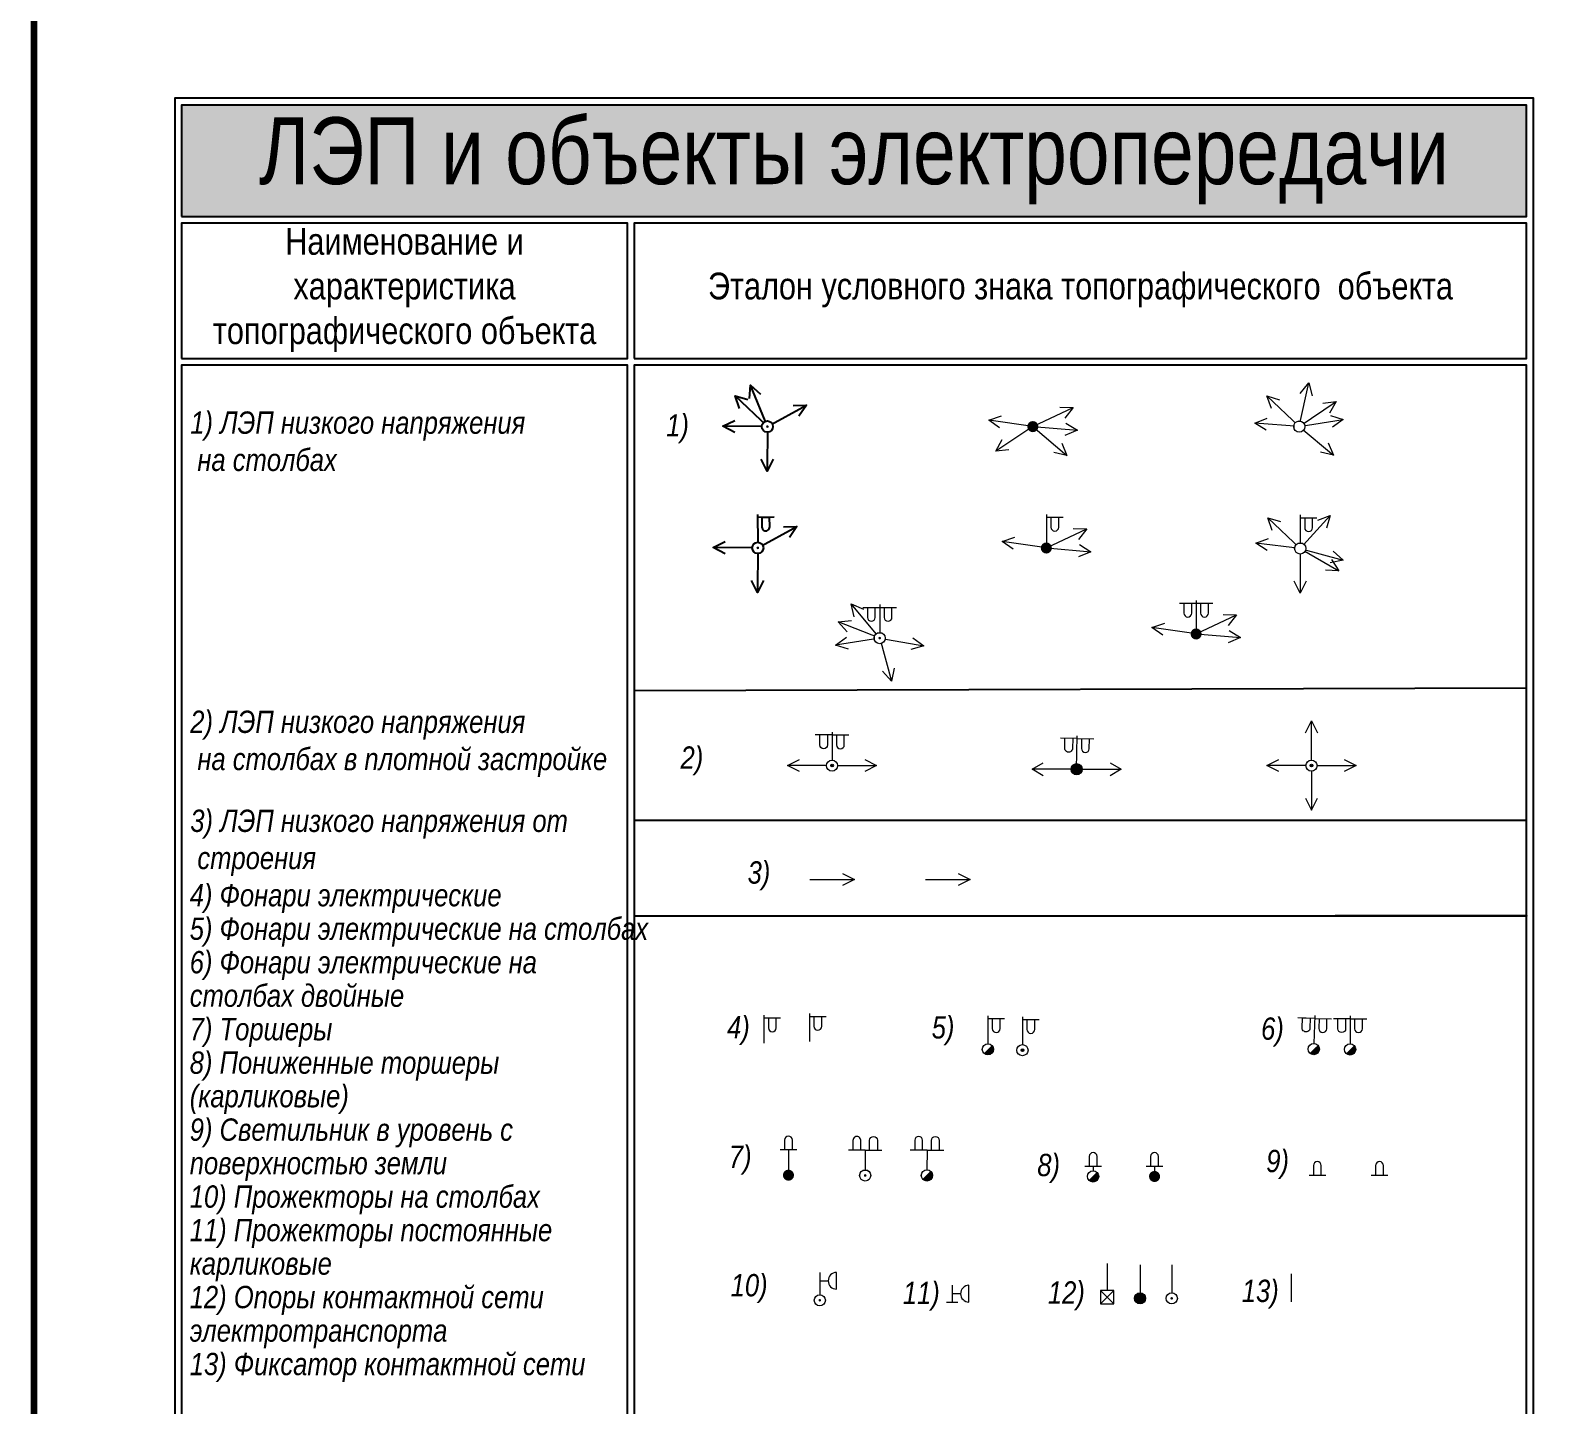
# Model space of a CAD drawing. Header units: metres. Extents: x -393 to 694, y -10 to 691.
# Drawn here: x -6.2 to 62.5, y 448 to 509.5 of the extents above; entities that cross this region are included whole.
import ezdxf

# ---------------------------------------------------------------- set-up
doc = ezdxf.new("R2010")
doc.units = ezdxf.units.M
doc.linetypes.add('СП_Граница маскировки', pattern=[3, 0, -3])
doc.layers.add('10 ЛЭП и объекты электропередачи', color=1, linetype='Continuous', lineweight=20, true_color=0xff0000)
doc.styles.add('СП_Д', font='ARIALNI.TTF')
doc.styles.add('СП_Р', font='ARIALN.TTF')

# ---------------------------------------------------------------- blocks, each defined once
blk = doc.blocks.new('*U439')
at = {"color": 0, "linetype": 'Continuous', "lineweight": 20}
for points in [[(0, 1.5), (0, 0)], [(-0.5, 0), (0.5, 0)], [(0.75, 0.75), (0, 0.75)]]:
    blk.add_lwpolyline(points, dxfattribs=at)
blk.add_lwpolyline([(1.5, 1.5, 0.999417), (1.5, 0), (1.5, 1.5)], format="xyb", dxfattribs=at)
blk = doc.blocks.new('*U545')
at = {"linetype": 'Continuous', "lineweight": -2}
h = blk.add_hatch(color=0, dxfattribs=at)
h.dxf.hatch_style = 1
h.paths.add_polyline_path([(0.5, 0, 1), (-0.5, 0, 1)])
at = {"color": 0, "linetype": 'СП_Граница маскировки', "lineweight": 0}
blk.add_wipeout([(-0.35, 0.9), (-0.35, 1.79), (-0.32, 1.92), (-0.25, 2.04), (-0.13, 2.11), (0, 2.14), (0.14, 2.11), (0.25, 2.03), (0.32, 1.92), (0.35, 1.79), (0.35, 0.9)], dxfattribs=at)
at = {"color": 0, "linetype": 'Continuous', "lineweight": -2}
blk.add_lwpolyline([(0.35, 0.9), (0.35, 1.79, 1), (-0.35, 1.79), (-0.35, 0.9)], format="xyb", dxfattribs=at)
for points in [[(0.75, 0.9), (-0.75, 0.9)], [(0, 0.9), (0, 0.5)]]:
    blk.add_lwpolyline(points, dxfattribs=at)
blk = doc.blocks.new('*U434')
at = {"color": 0, "linetype": 'СП_Граница маскировки', "lineweight": 0}
blk.add_wipeout([(-0.35, 0), (-0.35, 0.89), (-0.32, 1.02), (-0.25, 1.14), (-0.13, 1.21), (0, 1.24), (0.14, 1.21), (0.25, 1.13), (0.32, 1.02), (0.35, 0.89), (0.35, 0)], dxfattribs=at)
at = {"color": 0, "linetype": 'Continuous', "lineweight": -2}
blk.add_lwpolyline([(0.75, 0), (-0.75, 0)], dxfattribs=at)
blk.add_lwpolyline([(0.35, 0), (0.35, 0.89, 1), (-0.35, 0.89), (-0.35, 0)], format="xyb", dxfattribs=at)
blk = doc.blocks.new('*U544')
at = {"color": 0, "linetype": 'СП_Граница маскировки', "lineweight": 0}
blk.add_wipeout([(-0.35, 0.9), (-0.35, 1.79), (-0.32, 1.92), (-0.25, 2.04), (-0.13, 2.11), (0, 2.14), (0.14, 2.11), (0.25, 2.03), (0.32, 1.92), (0.35, 1.79), (0.35, 0.9)], dxfattribs=at)
at = {"linetype": 'Continuous', "lineweight": -2}
h = blk.add_hatch(color=0, dxfattribs=at)
h.dxf.hatch_style = 1
h.paths.add_polyline_path([(0.5, 0, 0.198912), (0.35, 0.35), (-0.35, -0.35, 0.668179)])
at = {"color": 0, "linetype": 'Continuous', "lineweight": -2}
blk.add_lwpolyline([(0.35, 0.9), (0.35, 1.79, 1), (-0.35, 1.79), (-0.35, 0.9)], format="xyb", dxfattribs=at)
for points in [[(0.75, 0.9), (-0.75, 0.9)], [(0, 0.9), (0, 0.5)]]:
    blk.add_lwpolyline(points, dxfattribs=at)
at = {"color": 0, "linetype": 'Continuous', "lineweight": 5}
blk.add_lwpolyline([(0.35, 0.35), (-0.35, -0.35)], dxfattribs=at)
at = {"color": 0, "linetype": 'Continuous', "lineweight": -2}
blk.add_circle((0, 0), 0.5, dxfattribs=at)
blk = doc.blocks.new('*U720')
at = {"color": 0, "linetype": 'СП_Граница маскировки', "lineweight": 0}
for points in [[(1.1, 2.75), (1.1, 1.86), (1.07, 1.73), (1, 1.61), (0.88, 1.54), (0.75, 1.51), (0.61, 1.54), (0.5, 1.62), (0.43, 1.73), (0.4, 1.86), (0.4, 2.75)], [(0.5, 0), (0.43, 0.25), (0.25, 0.43), (0, 0.5), (-0.25, 0.43), (-0.43, 0.25), (-0.5, 0), (-0.43, -0.25), (-0.25, -0.43), (0, -0.5), (0.25, -0.43), (0.43, -0.25)]]:
    blk.add_wipeout(points, dxfattribs=at)
at = {"linetype": 'Continuous', "lineweight": -2}
h = blk.add_hatch(color=0, dxfattribs=at)
h.dxf.hatch_style = 1
h.paths.add_polyline_path([(0.12, 0, 1), (-0.12, 0, 1)])
at = {"color": 0, "linetype": 'Continuous', "lineweight": -2}
for points in [[(0, 3), (0, 0.5)], [(0, 2.75), (1.5, 2.75)]]:
    blk.add_lwpolyline(points, dxfattribs=at)
blk.add_lwpolyline([(0.4, 2.75), (0.4, 1.86, 1), (1.1, 1.86), (1.1, 2.75)], format="xyb", dxfattribs=at)
for radius in [0.5, 0.12]:
    blk.add_circle((0, 0), radius, dxfattribs=at)
blk = doc.blocks.new('*U522')
at = {"linetype": 'Continuous', "lineweight": -2}
h = blk.add_hatch(color=0, dxfattribs=at)
h.dxf.hatch_style = 1
h.paths.add_polyline_path([(0.5, 0, 0.198912), (0.35, 0.35), (-0.35, -0.35, 0.668179)])
at = {"color": 0, "linetype": 'СП_Граница маскировки', "lineweight": 0}
for points in [[(-1.09, 2.26), (-1.09, 3.15), (-1.06, 3.28), (-0.98, 3.4), (-0.87, 3.47), (-0.74, 3.5), (-0.6, 3.47), (-0.49, 3.39), (-0.42, 3.28), (-0.39, 3.15), (-0.39, 2.26)], [(0.41, 2.26), (0.41, 3.14), (0.44, 3.28), (0.52, 3.39), (0.63, 3.47), (0.76, 3.49), (0.9, 3.46), (1.01, 3.39), (1.08, 3.28), (1.11, 3.14), (1.11, 2.26)]]:
    blk.add_wipeout(points, dxfattribs=at)
at = {"color": 0, "linetype": 'Continuous', "lineweight": -2}
for points in [[(-0.39, 2.26), (-0.39, 3.15, 1), (-1.09, 3.15), (-1.09, 2.26)], [(0.41, 2.26), (0.41, 3.14, -1), (1.11, 3.14), (1.11, 2.26)]]:
    blk.add_lwpolyline(points, format="xyb", dxfattribs=at)
for points in [[(0.01, 2.26), (-1.49, 2.26)], [(0.01, 2.26), (1.51, 2.26)]]:
    blk.add_lwpolyline(points, dxfattribs=at)
at = {"color": 0, "linetype": 'СП_Граница маскировки', "lineweight": 0}
blk.add_wipeout([(0.35, 0.35), (0.29, 0.41), (0.14, 0.48), (0, 0.5), (-0.19, 0.46), (-0.39, 0.32), (-0.48, 0.12), (-0.48, -0.13), (-0.43, -0.25), (-0.35, -0.35), (-0.35, -0.35)], dxfattribs=at)
at = {"color": 0, "linetype": 'Continuous', "lineweight": -2}
for points in [[(0.01, 2.26), (0, 0.5)], [(0.35, 0.35), (-0.35, -0.35)]]:
    blk.add_lwpolyline(points, dxfattribs=at)
blk.add_circle((0, 0), 0.5, dxfattribs=at)
blk = doc.blocks.new('*U526')
at = {"linetype": 'Continuous', "lineweight": -2}
h = blk.add_hatch(color=0, dxfattribs=at)
h.dxf.hatch_style = 1
h.paths.add_polyline_path([(0.5, 0, 1), (-0.5, 0, 1)])
at = {"color": 0, "linetype": 'СП_Граница маскировки', "lineweight": 0}
blk.add_wipeout([(-0.35, 2.26), (-0.35, 3.15), (-0.32, 3.28), (-0.25, 3.4), (-0.13, 3.47), (0, 3.5), (0.14, 3.47), (0.25, 3.39), (0.32, 3.28), (0.35, 3.15), (0.35, 2.26)], dxfattribs=at)
at = {"color": 0, "linetype": 'Continuous', "lineweight": -2}
blk.add_lwpolyline([(0.35, 2.26), (0.35, 3.15, 1), (-0.35, 3.15), (-0.35, 2.26)], format="xyb", dxfattribs=at)
for points in [[(0.75, 2.26), (-0.75, 2.26)], [(0, 2.26), (0, 0.5)]]:
    blk.add_lwpolyline(points, dxfattribs=at)
blk = doc.blocks.new('*U525')
at = {"color": 0, "linetype": 'СП_Граница маскировки', "lineweight": 0}
for points in [[(-1.1, 2.26), (-1.1, 3.14), (-1.08, 3.28), (-1, 3.39), (-0.89, 3.47), (-0.75, 3.49), (-0.62, 3.47), (-0.51, 3.39), (-0.43, 3.28), (-0.4, 3.15), (-0.4, 2.26)], [(0.4, 2.26), (0.4, 3.15), (0.42, 3.28), (0.5, 3.4), (0.61, 3.47), (0.75, 3.5), (0.88, 3.47), (0.99, 3.39), (1.07, 3.28), (1.1, 3.15), (1.1, 2.26)]]:
    blk.add_wipeout(points, dxfattribs=at)
at = {"color": 0, "linetype": 'ByBlock', "lineweight": -2}
for points in [[(-0.4, 2.26), (-0.4, 3.15, 1), (-1.1, 3.14), (-1.1, 2.26)], [(0.4, 2.26), (0.4, 3.15, -1), (1.1, 3.15), (1.1, 2.26)]]:
    blk.add_lwpolyline(points, format="xyb", dxfattribs=at)
for points in [[(0, 2.26), (-1.5, 2.26)], [(0, 2.26), (0, 0.5)], [(0, 2.26), (1.5, 2.26)]]:
    blk.add_lwpolyline(points, dxfattribs=at)
at = {"color": 0, "linetype": 'СП_Граница маскировки', "lineweight": 0, "ltscale": 100}
blk.add_wipeout([(-0.19, 0.46), (-0.46, 0.19), (-0.46, -0.19), (-0.19, -0.46), (0.19, -0.46), (0.46, -0.19), (0.46, 0.19), (0.19, 0.46)], dxfattribs=at)
at = {"linetype": 'Continuous', "lineweight": 20}
h = blk.add_hatch(color=7, dxfattribs=at)
h.dxf.hatch_style = 1
h.paths.add_polyline_path([(0.12, 0, 1), (-0.12, 0, 1)])
at = {"color": 0, "linetype": 'ByBlock', "lineweight": -2}
blk.add_circle((0, 0), 0.5, dxfattribs=at)
blk = doc.blocks.new('*U691')
at = {"color": 0, "linetype": 'Continuous', "lineweight": -2}
blk.add_lwpolyline([(0, 3), (0, 0.5)], dxfattribs=at)
at = {"color": 0, "linetype": 'СП_Граница маскировки', "lineweight": 0, "ltscale": 10}
blk.add_wipeout([(-0.6, -0.6), (0.6, -0.6), (0.6, 0.6), (-0.6, 0.6)], dxfattribs=at)
at = {"color": 0, "linetype": 'Continuous', "lineweight": -2}
for points in [[(-0.6, 0.6), (0.6, -0.6)], [(0.6, 0.6), (-0.6, -0.6)]]:
    blk.add_lwpolyline(points, dxfattribs=at)
blk.add_lwpolyline([(-0.6, -0.6), (0.6, -0.6), (0.6, 0.6), (-0.6, 0.6)], close=True, dxfattribs=at)
blk = doc.blocks.new('*U692')
at = {"linetype": 'Continuous', "lineweight": -2}
h = blk.add_hatch(color=0, dxfattribs=at)
h.dxf.hatch_style = 1
h.paths.add_polyline_path([(0.5, 0, 1), (-0.5, 0, 1)])
at = {"color": 0, "linetype": 'Continuous', "lineweight": -2}
blk.add_lwpolyline([(0, 3), (0, 0.5)], dxfattribs=at)
blk.add_circle((0, 0), 0.5, dxfattribs=at)
blk = doc.blocks.new('*U693')
at = {"color": 0, "linetype": 'Continuous', "lineweight": -2}
blk.add_lwpolyline([(0, 3), (0, 0.5)], dxfattribs=at)
at = {"color": 0, "linetype": 'СП_Граница маскировки', "lineweight": 0}
blk.add_wipeout([(0.5, 0), (0.43, 0.25), (0.25, 0.43), (0, 0.5), (-0.25, 0.43), (-0.43, 0.25), (-0.5, 0), (-0.43, -0.25), (-0.25, -0.43), (0, -0.5), (0.25, -0.43), (0.43, -0.25)], dxfattribs=at)
at = {"linetype": 'Continuous', "lineweight": -2}
h = blk.add_hatch(color=0, dxfattribs=at)
h.dxf.hatch_style = 1
h.paths.add_polyline_path([(0.12, 0, 1), (-0.12, 0, 1)])
at = {"color": 0, "linetype": 'Continuous', "lineweight": -2}
blk.add_circle((0, 0), 0.5, dxfattribs=at)
blk = doc.blocks.new('*U822')
at = {"linetype": 'Continuous', "lineweight": -2}
h = blk.add_hatch(color=7, dxfattribs=at)
h.dxf.hatch_style = 1
h.paths.add_polyline_path([(0.5, 0, 1), (-0.5, 0, 1)])
at = {"linetype": 'Continuous'}
for points in [[(0, 0), (3.62, 1.71)], [(2.42, 1.75), (3.62, 1.71), (2.88, 0.76)], [(-2.98, -0.11), (-3.96, 0.58), (-2.82, 0.97)], [(0, 0), (-3.96, 0.58)], [(0, 0), (3.99, -0.33)], [(2.97, 0.3), (3.99, -0.33), (2.88, -0.79)]]:
    blk.add_lwpolyline(points, dxfattribs=at)
at = {"color": 7, "linetype": 'Continuous', "lineweight": -2}
blk.add_wipeout([(1.11, 2.75), (1.11, 1.86), (1.08, 1.73), (1, 1.61), (0.89, 1.54), (0.76, 1.51), (0.62, 1.54), (0.51, 1.62), (0.43, 1.73), (0.41, 1.86), (0.41, 2.75)], dxfattribs=at)
at = {"color": 0, "linetype": 'Continuous', "lineweight": -2}
for points in [[(0.01, 3), (0, 0.5)], [(0.01, 2.75), (1.51, 2.75)]]:
    blk.add_lwpolyline(points, dxfattribs=at)
blk.add_lwpolyline([(0.41, 2.75), (0.41, 1.86, 1), (1.11, 1.86), (1.11, 2.75)], format="xyb", dxfattribs=at)
blk = doc.blocks.new('*U566')
at = {"linetype": 'Continuous', "lineweight": -2}
for points in [[(-2.93, -0.54), (-4, 0), (-2.93, 0.54)], [(0, 0), (-4, 0)], [(2.93, 0.54), (4, 0), (2.93, -0.54)], [(0, 0), (4, 0)]]:
    blk.add_lwpolyline(points, dxfattribs=at)
at = {"color": 0, "linetype": 'СП_Граница маскировки', "lineweight": 0}
for points in [[(-0.4, 2.75), (-0.4, 1.86), (-0.43, 1.73), (-0.5, 1.61), (-0.62, 1.54), (-0.75, 1.51), (-0.89, 1.54), (-1, 1.62), (-1.07, 1.73), (-1.1, 1.86), (-1.1, 2.75)], [(1.1, 2.75), (1.1, 1.86), (1.07, 1.73), (1, 1.61), (0.88, 1.54), (0.75, 1.51), (0.61, 1.54), (0.5, 1.62), (0.43, 1.73), (0.4, 1.86), (0.4, 2.75)]]:
    blk.add_wipeout(points, dxfattribs=at)
at = {"color": 0, "linetype": 'Continuous', "lineweight": -2}
for points in [[(0, 2.75), (-1.5, 2.75)], [(0, 2.75), (1.5, 2.75)]]:
    blk.add_lwpolyline(points, dxfattribs=at)
for points in [[(-0.4, 2.75), (-0.4, 1.86, -1), (-1.1, 1.86), (-1.1, 2.75)], [(0.4, 2.75), (0.4, 1.86, 1), (1.1, 1.86), (1.1, 2.75)]]:
    blk.add_lwpolyline(points, format="xyb", dxfattribs=at)
at = {"color": 0, "linetype": 'СП_Граница маскировки', "lineweight": 0}
blk.add_wipeout([(0.5, 0), (0.43, 0.25), (0.25, 0.43), (0, 0.5), (-0.25, 0.43), (-0.43, 0.25), (-0.5, 0), (-0.43, -0.25), (-0.25, -0.43), (0, -0.5), (0.25, -0.43), (0.43, -0.25)], dxfattribs=at)
at = {"linetype": 'Continuous', "lineweight": 20}
h = blk.add_hatch(color=0, dxfattribs=at)
h.dxf.hatch_style = 1
h.paths.add_polyline_path([(0.12, 0, 1), (-0.12, 0, 1)])
at = {"color": 0, "linetype": 'Continuous', "lineweight": -2}
blk.add_lwpolyline([(0, 3), (0, 0.5)], dxfattribs=at)
at = {"color": 0, "linetype": 'Continuous', "lineweight": 20}
blk.add_circle((0, 0), 0.5, dxfattribs=at)
at = {"color": 7, "linetype": 'Continuous', "lineweight": 20}
blk.add_circle((0, 0), 0.12, dxfattribs=at)
blk = doc.blocks.new('СП_6.22.1')
at = {"color": 0, "linetype": 'Continuous', "lineweight": -2}
blk.add_lwpolyline([(0, 2.5), (0, 0)], dxfattribs=at)
blk = doc.blocks.new('*U766')
at = {"color": 0, "linetype": 'Continuous', "lineweight": -2}
for points in [[(0, 0), (4, 0)], [(2.93, 0.54), (4, 0), (2.93, -0.54)]]:
    blk.add_lwpolyline(points, dxfattribs=at)
blk = doc.blocks.new('*U561')
at = {"layer": '10 ЛЭП и объекты электропередачи'}
for rotation in [136.7153017676442, 77.75430177851949, 175.6671701788129, 320.072065104815, 9.155666716216238]:
    blk.add_blockref('*U766', (0, 0), dxfattribs=dict(at, rotation=rotation))
at = {"layer": '10 ЛЭП и объекты электропередачи', "zscale": 0.5, "rotation": 34.33134727910337}
blk.add_blockref('*U766', (0, 0), dxfattribs=at)
at = {"color": 0, "linetype": 'СП_Граница маскировки', "lineweight": 0, "ltscale": 100}
blk.add_wipeout([(-0.19, 0.46), (-0.46, 0.19), (-0.46, -0.19), (-0.19, -0.46), (0.19, -0.46), (0.46, -0.19), (0.46, 0.19), (0.19, 0.46)], dxfattribs=at)
at = {"color": 0, "linetype": 'Continuous', "lineweight": -2}
blk.add_circle((0, 0), 0.5, dxfattribs=at)
blk = doc.blocks.new('*U765')
at = {"color": 1, "linetype": 'Continuous', "lineweight": -2, "true_color": 0xff0000}
for points in [[(0, 0), (4, 0)], [(2.93, 0.54), (4, 0), (2.93, -0.54)]]:
    blk.add_lwpolyline(points, dxfattribs=at)
blk = doc.blocks.new('*U808')
at = {"layer": '10 ЛЭП и объекты электропередачи', "color": 0, "linetype": 'Continuous', "lineweight": -2}
for rotation in [136.7153017676442, 112.6666931369184, 29.06516650316866, 180, 270]:
    blk.add_blockref('*U765', (0, 0), dxfattribs=dict(at, rotation=rotation))
at = {"color": 0, "linetype": 'СП_Граница маскировки', "lineweight": 0}
blk.add_wipeout([(0.5, 0), (0.43, 0.25), (0.25, 0.43), (0, 0.5), (-0.25, 0.43), (-0.43, 0.25), (-0.5, 0), (-0.43, -0.25), (-0.25, -0.43), (0, -0.5), (0.25, -0.43), (0.43, -0.25)], dxfattribs=at)
at = {"linetype": 'Continuous', "lineweight": -2}
h = blk.add_hatch(color=0, dxfattribs=at)
h.dxf.hatch_style = 1
h.paths.add_polyline_path([(0.12, 0, 1), (-0.12, 0, 1)])
at = {"color": 0, "linetype": 'Continuous', "lineweight": -2}
blk.add_circle((0, 0), 0.5, dxfattribs=at)
blk = doc.blocks.new('*U569')
at = {"layer": '10 ЛЭП и объекты электропередачи'}
for rotation in [136.7153017676442, 47.7701232152503, 173.073222688891, 270, 329.9999999999999]:
    blk.add_blockref('*U766', (0, 0), dxfattribs=dict(at, rotation=rotation))
at = {"layer": '10 ЛЭП и объекты электропередачи', "zscale": 0.5, "rotation": 344.6437125797182}
blk.add_blockref('*U766', (0, 0), dxfattribs=at)
at = {"color": 0, "linetype": 'СП_Граница маскировки', "lineweight": 0}
blk.add_wipeout([(1.1, 2.75), (1.1, 1.86), (1.07, 1.73), (1, 1.61), (0.88, 1.54), (0.75, 1.51), (0.61, 1.54), (0.5, 1.62), (0.43, 1.73), (0.4, 1.86), (0.4, 2.75)], dxfattribs=at)
at = {"color": 0, "linetype": 'СП_Граница маскировки', "lineweight": 0, "ltscale": 100}
blk.add_wipeout([(-0.19, 0.46), (-0.46, 0.19), (-0.46, -0.19), (-0.19, -0.46), (0.19, -0.46), (0.46, -0.19), (0.46, 0.19), (0.19, 0.46)], dxfattribs=at)
at = {"color": 0, "linetype": 'Continuous', "lineweight": -2}
for points in [[(0, 3), (0, 0.5)], [(0, 2.75), (1.5, 2.75)]]:
    blk.add_lwpolyline(points, dxfattribs=at)
blk.add_lwpolyline([(0.4, 2.75), (0.4, 1.86, 1), (1.1, 1.86), (1.1, 2.75)], format="xyb", dxfattribs=at)
blk.add_circle((0, 0), 0.5, dxfattribs=at)
blk = doc.blocks.new('*U767')
at = {"lineweight": -2}
for rotation in [129.6355019424039, 158.4604398251769, 189.0808886457317, 285.5292173180101]:
    blk.add_blockref('*U766', (0, 0), dxfattribs=dict(at, rotation=rotation))
at = {"lineweight": -2, "zscale": 0.5, "rotation": 350.2362113002769}
blk.add_blockref('*U766', (0, 0), dxfattribs=at)
at = {"color": 0, "linetype": 'СП_Граница маскировки'}
blk.add_wipeout([(1.1, 2.75), (1.1, 1.86), (1.07, 1.73), (0.99, 1.62), (0.88, 1.54), (0.75, 1.51), (0.61, 1.54), (0.5, 1.62), (0.43, 1.73), (0.4, 1.86), (0.4, 2.75)], dxfattribs=at)
at = {"color": 0, "linetype": 'СП_Граница маскировки', "ltscale": 100}
blk.add_wipeout([(-0.19, 0.46), (-0.46, 0.19), (-0.46, -0.19), (-0.19, -0.46), (0.19, -0.46), (0.46, -0.19), (0.46, 0.19), (0.19, 0.46)], dxfattribs=at)
at = {"linetype": 'Continuous'}
h = blk.add_hatch(color=0, dxfattribs=at)
h.dxf.hatch_style = 1
h.paths.add_polyline_path([(0.12, 0, 1), (-0.12, 0, 1)])
at = {"color": 0, "linetype": 'Continuous', "lineweight": -2}
blk.add_lwpolyline([(0, 3), (0, 0.5)], dxfattribs=at)
at = {"color": 0, "linetype": 'Continuous'}
blk.add_lwpolyline([(0, 2.75), (1.5, 2.75)], dxfattribs=at)
at = {"color": 0, "linetype": 'Continuous', "lineweight": -2}
blk.add_lwpolyline([(0.4, 2.75), (0.4, 1.86, 1), (1.1, 1.86), (1.1, 2.75)], format="xyb", dxfattribs=at)
at = {"color": 0, "linetype": 'Continuous'}
blk.add_circle((0, 0), 0.5, dxfattribs=at)
at = {"color": 0, "linetype": 'СП_Граница маскировки'}
blk.add_wipeout([(-0.4, 2.75), (-0.4, 1.86), (-0.43, 1.73), (-0.51, 1.62), (-0.62, 1.54), (-0.75, 1.51), (-0.89, 1.54), (-1, 1.62), (-1.07, 1.73), (-1.1, 1.86), (-1.1, 2.75)], dxfattribs=at)
at = {"color": 0, "linetype": 'Continuous'}
blk.add_lwpolyline([(-1.5, 2.75), (0, 2.75)], dxfattribs=at)
at = {"color": 0, "linetype": 'Continuous', "lineweight": -2}
blk.add_lwpolyline([(-1.1, 2.75), (-1.1, 1.86, 1), (-0.4, 1.86), (-0.4, 2.75)], format="xyb", dxfattribs=at)
blk = doc.blocks.new('*U738')
at = {"linetype": 'Continuous', "lineweight": -2}
h = blk.add_hatch(color=7, dxfattribs=at)
h.dxf.hatch_style = 1
h.paths.add_polyline_path([(0.5, 0, 1), (-0.5, 0, 1)])
at = {"color": 0, "linetype": 'Continuous', "lineweight": -2}
for points in [[(0, 0), (3.62, 1.71)], [(2.42, 1.75), (3.62, 1.71), (2.88, 0.76)], [(-2.98, -0.11), (-3.96, 0.58), (-2.82, 0.97)], [(0, 0), (-3.96, 0.58)], [(0, 0), (3.99, -0.33)], [(2.97, 0.3), (3.99, -0.33), (2.88, -0.79)]]:
    blk.add_lwpolyline(points, dxfattribs=at)
at = {"color": 7, "linetype": 'СП_Граница маскировки', "lineweight": 0}
blk.add_wipeout([(1.1, 2.75), (1.1, 1.87), (1.07, 1.73), (1, 1.62), (0.88, 1.54), (0.75, 1.52), (0.61, 1.54), (0.5, 1.62), (0.43, 1.73), (0.4, 1.87), (0.4, 2.75)], dxfattribs=at)
at = {"color": 7, "linetype": 'Continuous', "lineweight": -2}
for points in [[(0, 3), (0, 0.5)], [(0, 2.75), (1.5, 2.75)]]:
    blk.add_lwpolyline(points, dxfattribs=at)
blk.add_lwpolyline([(0.4, 2.75), (0.4, 1.87, 1), (1.1, 1.87), (1.1, 2.75)], format="xyb", dxfattribs=at)
at = {"color": 7, "linetype": 'СП_Граница маскировки', "lineweight": 0}
blk.add_wipeout([(-0.4, 2.75), (-0.4, 1.87), (-0.43, 1.73), (-0.5, 1.62), (-0.62, 1.54), (-0.75, 1.52), (-0.89, 1.54), (-1, 1.62), (-1.07, 1.73), (-1.1, 1.87), (-1.1, 2.75)], dxfattribs=at)
at = {"color": 7, "linetype": 'Continuous', "lineweight": -2}
blk.add_lwpolyline([(-1.5, 2.75), (0, 2.75)], dxfattribs=at)
blk.add_lwpolyline([(-1.1, 2.75), (-1.1, 1.87, 1), (-0.4, 1.87), (-0.4, 2.75)], format="xyb", dxfattribs=at)
blk = doc.blocks.new('*U809')
at = {"layer": '10 ЛЭП и объекты электропередачи', "color": 0, "linetype": 'Continuous', "lineweight": -2}
for rotation in [29.06516650316866, 180, 270]:
    blk.add_blockref('*U765', (0, 0), dxfattribs=dict(at, rotation=rotation))
at = {"color": 0, "linetype": 'СП_Граница маскировки', "lineweight": 0}
for points in [[(1.04, 2.77), (1.06, 1.89), (1.04, 1.75), (0.96, 1.64), (0.85, 1.56), (0.72, 1.53), (0.58, 1.55), (0.47, 1.63), (0.39, 1.74), (0.36, 1.87), (0.34, 2.76)], [(0.5, 0), (0.43, 0.25), (0.25, 0.43), (0, 0.5), (-0.25, 0.43), (-0.43, 0.25), (-0.5, 0), (-0.43, -0.25), (-0.25, -0.43), (0, -0.5), (0.25, -0.43), (0.43, -0.25)]]:
    blk.add_wipeout(points, dxfattribs=at)
at = {"linetype": 'Continuous', "lineweight": -2}
h = blk.add_hatch(color=0, dxfattribs=at)
h.dxf.hatch_style = 1
h.paths.add_polyline_path([(0.12, 0, 1), (-0.12, 0, 1)])
at = {"color": 0, "linetype": 'Continuous', "lineweight": -2}
for points in [[(-0.06, 3), (-0.01, 0.5)], [(-0.06, 2.75), (1.44, 2.78)]]:
    blk.add_lwpolyline(points, dxfattribs=at)
blk.add_lwpolyline([(0.34, 2.76), (0.36, 1.87, 1), (1.06, 1.89), (1.04, 2.77)], format="xyb", dxfattribs=at)
blk.add_circle((0, 0), 0.5, dxfattribs=at)
blk = doc.blocks.new('*U564')
at = {"color": 0, "linetype": 'Continuous', "lineweight": -2}
for points in [[(2.93, 0.54), (4, -0.01), (2.93, -0.55)], [(0, 0), (4, -0.01)]]:
    blk.add_lwpolyline(points, dxfattribs=at)
blk = doc.blocks.new('*U768')
at = {"linetype": 'Continuous', "lineweight": -2}
h = blk.add_hatch(color=0, dxfattribs=at)
h.dxf.hatch_style = 1
edge = h.paths.add_edge_path()
edge.add_arc((0, 0), 0.5, 0, 360)
at = {"color": 1, "linetype": 'Continuous', "lineweight": -2, "true_color": 0xff0000}
for points in [[(-3, -0.58), (-4, 0), (-3.01, 0.57)], [(0, 0), (-4, 0)], [(3, 0.58), (4, 0), (3, -0.58)], [(0, 0), (4, 0)]]:
    blk.add_lwpolyline(points, dxfattribs=at)
at = {"color": 0, "linetype": 'Continuous', "lineweight": 20}
blk.add_circle((0, 0), 0.5, dxfattribs=at)
at = {"color": 0, "linetype": 'СП_Граница маскировки', "lineweight": 0}
for points in [[(-0.35, 2.76), (-0.37, 1.87), (-0.4, 1.74), (-0.48, 1.62), (-0.59, 1.55), (-0.72, 1.53), (-0.86, 1.56), (-0.97, 1.63), (-1.04, 1.75), (-1.07, 1.88), (-1.05, 2.77)], [(1.15, 2.73), (1.13, 1.84), (1.1, 1.71), (1.02, 1.6), (0.91, 1.52), (0.78, 1.5), (0.64, 1.53), (0.53, 1.61), (0.46, 1.72), (0.43, 1.86), (0.45, 2.74)]]:
    blk.add_wipeout(points, dxfattribs=at)
at = {"color": 0}
for points in [[(0.05, 2.75), (-1.45, 2.78)], [(0, 0), (0.05, 3)], [(0.05, 2.75), (1.55, 2.72)]]:
    blk.add_lwpolyline(points, dxfattribs=at)
at = {"color": 0, "linetype": 'Continuous', "lineweight": -2}
for points in [[(-0.35, 2.76), (-0.37, 1.87, -1), (-1.07, 1.88), (-1.05, 2.77)], [(0.45, 2.74), (0.43, 1.86, 1), (1.13, 1.84), (1.15, 2.73)]]:
    blk.add_lwpolyline(points, format="xyb", dxfattribs=at)
blk = doc.blocks.new('*U404')
at = {"color": 0, "linetype": 'СП_Граница маскировки', "lineweight": 0}
blk.add_wipeout([(1.1, 2.25), (1.1, 1.36), (1.07, 1.23), (1, 1.11), (0.88, 1.04), (0.75, 1.01), (0.61, 1.04), (0.5, 1.12), (0.43, 1.23), (0.4, 1.36), (0.4, 2.25)], dxfattribs=at)
at = {"color": 0, "linetype": 'Continuous', "lineweight": -2}
for points in [[(0, 2.5), (0, 0)], [(0, 2.25), (1.5, 2.25)]]:
    blk.add_lwpolyline(points, dxfattribs=at)
blk.add_lwpolyline([(0.4, 2.25), (0.4, 1.36, 1), (1.1, 1.36), (1.1, 2.25)], format="xyb", dxfattribs=at)
blk = doc.blocks.new('*U772')
at = {"color": 0, "linetype": 'СП_Граница маскировки', "lineweight": 0}
for points in [[(1.1, 2.75), (1.1, 1.86), (1.07, 1.73), (1, 1.61), (0.88, 1.54), (0.75, 1.51), (0.61, 1.54), (0.5, 1.62), (0.43, 1.73), (0.4, 1.86), (0.4, 2.75)], [(0.5, 0), (0.43, 0.25), (0.25, 0.43), (0, 0.5), (-0.25, 0.43), (-0.43, 0.25), (-0.5, 0), (-0.43, -0.25), (-0.25, -0.43), (0, -0.5), (0.25, -0.43), (0.43, -0.25)]]:
    blk.add_wipeout(points, dxfattribs=at)
at = {"linetype": 'Continuous', "lineweight": -2}
h = blk.add_hatch(color=0, dxfattribs=at)
h.dxf.hatch_style = 1
h.paths.add_polyline_path([(0.5, 0, 0.198912), (0.35, 0.35), (-0.35, -0.35, 0.668179)])
at = {"color": 0, "linetype": 'Continuous', "lineweight": -2}
for points in [[(0, 3), (0, 0.5)], [(0, 2.75), (1.5, 2.75)]]:
    blk.add_lwpolyline(points, dxfattribs=at)
blk.add_lwpolyline([(0.4, 2.75), (0.4, 1.86, 1), (1.1, 1.86), (1.1, 2.75)], format="xyb", dxfattribs=at)
blk.add_circle((0, 0), 0.5, dxfattribs=at)
blk = doc.blocks.new('*U722')
at = {"color": 0, "linetype": 'СП_Граница маскировки', "lineweight": 0}
for points in [[(-0.4, 2.75), (-0.4, 1.86), (-0.43, 1.73), (-0.5, 1.61), (-0.62, 1.54), (-0.75, 1.51), (-0.89, 1.54), (-1, 1.62), (-1.07, 1.73), (-1.1, 1.86), (-1.1, 2.75)], [(1.1, 2.75), (1.1, 1.86), (1.07, 1.73), (1, 1.61), (0.88, 1.54), (0.75, 1.51), (0.61, 1.54), (0.5, 1.62), (0.43, 1.73), (0.4, 1.86), (0.4, 2.75)], [(0.5, 0), (0.43, 0.25), (0.25, 0.43), (0, 0.5), (-0.25, 0.43), (-0.43, 0.25), (-0.5, 0), (-0.43, -0.25), (-0.25, -0.43), (0, -0.5), (0.25, -0.43), (0.43, -0.25)]]:
    blk.add_wipeout(points, dxfattribs=at)
at = {"linetype": 'Continuous', "lineweight": -2}
h = blk.add_hatch(color=0, dxfattribs=at)
h.dxf.hatch_style = 1
h.paths.add_polyline_path([(0.5, 0, 0.198912), (0.35, 0.35), (-0.35, -0.35, 0.668179)])
at = {"color": 0, "linetype": 'Continuous', "lineweight": -2}
for points in [[(0, 2.75), (-1.5, 2.75)], [(0, 3), (0, 0.5)], [(0, 2.75), (1.5, 2.75)]]:
    blk.add_lwpolyline(points, dxfattribs=at)
for points in [[(-0.4, 2.75), (-0.4, 1.86, -1), (-1.1, 1.86), (-1.1, 2.75)], [(0.4, 2.75), (0.4, 1.86, 1), (1.1, 1.86), (1.1, 2.75)]]:
    blk.add_lwpolyline(points, format="xyb", dxfattribs=at)
blk.add_circle((0, 0), 0.5, dxfattribs=at)
blk = doc.blocks.new('*U721')
at = {"color": 0, "linetype": 'СП_Граница маскировки', "lineweight": 0}
for points in [[(-0.32, 2.76), (-0.34, 1.88), (-0.37, 1.74), (-0.45, 1.63), (-0.57, 1.56), (-0.7, 1.54), (-0.84, 1.57), (-0.95, 1.65), (-1.02, 1.76), (-1.04, 1.9), (-1.02, 2.78)], [(1.18, 2.72), (1.16, 1.83), (1.13, 1.7), (1.04, 1.58), (0.93, 1.51), (0.8, 1.49), (0.66, 1.52), (0.55, 1.6), (0.48, 1.72), (0.46, 1.85), (0.48, 2.74)], [(0.5, 0), (0.43, 0.25), (0.25, 0.43), (0, 0.5), (-0.25, 0.43), (-0.43, 0.25), (-0.5, 0), (-0.43, -0.25), (-0.25, -0.43), (0, -0.5), (0.25, -0.43), (0.43, -0.25)]]:
    blk.add_wipeout(points, dxfattribs=at)
at = {"linetype": 'Continuous', "lineweight": -2}
h = blk.add_hatch(color=0, dxfattribs=at)
h.dxf.hatch_style = 1
h.paths.add_polyline_path([(0.5, -0.02, 0.198912), (0.36, 0.34), (-0.36, -0.34, 0.668179)])
at = {"color": 0, "linetype": 'Continuous', "lineweight": -2}
for points in [[(0.08, 2.75), (-1.42, 2.79)], [(0.09, 3), (0.02, 0.5)], [(0.08, 2.75), (1.58, 2.7)]]:
    blk.add_lwpolyline(points, dxfattribs=at)
for points in [[(-0.32, 2.76), (-0.34, 1.88, -1), (-1.04, 1.9), (-1.02, 2.78)], [(0.48, 2.74), (0.46, 1.85, 1), (1.16, 1.83), (1.18, 2.72)]]:
    blk.add_lwpolyline(points, format="xyb", dxfattribs=at)
blk.add_circle((0, 0), 0.5, dxfattribs=at)
blk = doc.blocks.new('*U774')
at = {"linetype": 'Continuous', "lineweight": -2}
h = blk.add_hatch(color=7, dxfattribs=at)
h.dxf.hatch_style = 1
h.paths.add_polyline_path([(0.5, 0, 1), (-0.5, 0, 1)])
at = {"color": 0, "linetype": 'Continuous', "lineweight": -2}
for points in [[(0, 0), (3.62, 1.71)], [(2.42, 1.75), (3.62, 1.71), (2.88, 0.76)], [(-2.98, -0.11), (-3.96, 0.58), (-2.82, 0.97)], [(0, 0), (-3.96, 0.58)], [(0, 0), (-3.33, -2.21)], [(0, 0), (3.99, -0.33)], [(0, 0), (3.05, -2.59)], [(2.97, 0.3), (3.99, -0.33), (2.88, -0.79)], [(-2.14, -2.07), (-3.33, -2.21), (-2.74, -1.16)], [(2.59, -1.48), (3.05, -2.59), (1.88, -2.31)]]:
    blk.add_lwpolyline(points, dxfattribs=at)
blk = doc.blocks.new('СП_3.31.1')
at = {"color": 0, "linetype": 'СП_Граница маскировки', "lineweight": 0}
blk.add_wipeout([(0.5, 0), (0.43, 0.25), (0.25, 0.43), (0, 0.5), (-0.25, 0.43), (-0.43, 0.25), (-0.5, 0), (-0.43, -0.25), (-0.25, -0.43), (0, -0.5), (0.25, -0.43), (0.43, -0.25)], dxfattribs=at)
at = {"linetype": 'Continuous', "lineweight": 20}
h = blk.add_hatch(color=0, dxfattribs=at)
h.dxf.hatch_style = 1
h.paths.add_polyline_path([(0.12, 0, 1), (-0.12, 0, 1)])
at = {"color": 0, "linetype": 'Continuous', "lineweight": 20}
blk.add_circle((0, 0), 0.5, dxfattribs=at)
at = {"color": 7, "linetype": 'Continuous', "lineweight": 20}
blk.add_circle((0, 0), 0.12, dxfattribs=at)
blk = doc.blocks.new('*U556')
at = {"color": 0, "linetype": 'Continuous', "lineweight": -2}
for points in [[(-0.54, 2.93), (0, 4), (0.54, 2.93)], [(0, 0), (0, 4)], [(-2.93, -0.54), (-4, 0), (-2.93, 0.54)], [(0, 0), (-4, 0)], [(0, 0), (4, 0)], [(2.93, 0.54), (4, 0), (2.93, -0.54)], [(0, 0), (0, -4)], [(-0.54, -2.93), (0, -4), (0.54, -2.93)]]:
    blk.add_lwpolyline(points, dxfattribs=at)
at = {"color": 7, "linetype": 'Continuous', "lineweight": -2}
blk.add_blockref('СП_3.31.1', (0, 0), dxfattribs=at)
blk = doc.blocks.new('*U728')
at = {"color": 0, "linetype": 'Continuous', "lineweight": -2}
for points in [[(0, 2.5), (0, 0)], [(0, 1.75), (0.75, 1.75)]]:
    blk.add_lwpolyline(points, dxfattribs=at)
at = {"color": 0, "linetype": 'СП_Граница маскировки', "lineweight": 0}
blk.add_wipeout([(0.5, 0), (0.43, 0.25), (0.25, 0.43), (0, 0.5), (-0.25, 0.43), (-0.43, 0.25), (-0.5, 0), (-0.43, -0.25), (-0.25, -0.43), (0, -0.5), (0.25, -0.43), (0.43, -0.25)], dxfattribs=at)
at = {"linetype": 'Continuous', "lineweight": -2}
h = blk.add_hatch(color=0, dxfattribs=at)
h.dxf.hatch_style = 1
h.paths.add_polyline_path([(0.12, 0, 1), (-0.12, 0, 1)])
at = {"color": 0, "linetype": 'Continuous', "lineweight": -2}
blk.add_lwpolyline([(1.5, 1), (1.5, 2.5, 1), (1.5, 1, -0.157631)], format="xyb", dxfattribs=at)
blk.add_circle((0, 0), 0.5, dxfattribs=at)

msp = doc.modelspace()

# ---------------------------------------------------------------- hatches: boundary and pattern name
at = {"ltscale": 0.5, "true_color": 0xffa3a3}
h = msp.add_hatch(color=21, dxfattribs=at)
h.dxf.hatch_style = 1
h.paths.add_polyline_path([(0.508, 501.191), (60.808, 501.191), (60.808, 506.191), (0.508, 506.191)])

# ---------------------------------------------------------------- linework, layer by layer
at = {"color": 252, "linetype": 'Continuous', "lineweight": 15, "ltscale": 0.5, "const_width": 0.3}
msp.add_lwpolyline([(-4.1, 691.186), (524.1, 691.186, -0.414214), (526.1, 689.186), (526.1, 308.502, -0.414214), (524.1, 306.502), (-4.1, 306.502, -0.414214), (-6.1, 308.502), (-6.1, 689.186, -0.414214)], format="xyb", close=True, dxfattribs=at)
at = {"ltscale": 0.5}
for points in [[(0.508, 501.191), (60.808, 501.191), (60.808, 506.191), (0.508, 506.191)], [(0.508, 494.841), (20.508, 494.841), (20.508, 500.892), (0.508, 500.892)], [(20.808, 494.841), (60.808, 494.841), (60.808, 500.892), (20.808, 500.892)], [(20.808, 494.839), (60.808, 494.839), (60.808, 500.891), (20.808, 500.891)], [(0.508, 404.422), (20.508, 404.422), (20.508, 494.541), (0.508, 494.541)]]:
    msp.add_lwpolyline(points, close=True, dxfattribs=at)
at = {"color": 254}
for points in [[(60.801, 474.137), (20.812, 474.137)], [(20.813, 469.866), (60.82, 469.866), (57.752, 469.866), (56.306, 469.866), (52.231, 469.866)]]:
    msp.add_lwpolyline(points, dxfattribs=at)

# ---------------------------------------------------------------- block references
at = {"layer": '10 ЛЭП и объекты электропередачи', "xscale": 0.5, "yscale": 0.5, "zscale": 0.5}
msp.add_blockref('*U774', (38.673, 491.782), dxfattribs=at)
at = {"layer": '10 ЛЭП и объекты электропередачи', "linetype": 'Continuous', "lineweight": 20, "xscale": 0.5, "yscale": 0.5, "zscale": 0.5}
for name, p in [('*U766', (28.673, 471.491)), ('*U564', (33.859, 471.491))]:
    msp.add_blockref(name, p, dxfattribs=at)
at = {"layer": '10 ЛЭП и объекты электропередачи', "color": 0, "linetype": 'Continuous', "lineweight": 20, "ltscale": 0.5, "xscale": 0.5, "yscale": 0.5, "zscale": 0.5}
msp.add_blockref('*U692', (43.48, 452.726), dxfattribs=at)
at = {"layer": '10 ЛЭП и объекты электропередачи', "color": 0, "linetype": 'Continuous', "lineweight": 20, "xscale": 0.5, "yscale": 0.5, "zscale": 0.5}
for name, p in [('СП_6.22.1', (50.255, 452.572)), ('*U439', (35.058, 452.559))]:
    msp.add_blockref(name, p, dxfattribs=at)

# ---------------------------------------------------------------- texts
at = {"color": 7, "lineweight": 13, "attachment_point": 5, "style": 'СП_Р'}
for s, insert, char_height, width in [('ЛЭП и объекты электропередачи', (30.658, 503.691), 3, 60.3), ('Наименование и характеристика топографического объекта', (10.508, 497.901), 1.2, 20), ('Эталон условного знака топографического  объекта ', (40.808, 497.901), 1.2, 40)]:
    msp.add_mtext(s, dxfattribs=dict(at, insert=insert, char_height=char_height, width=width))
at = {"char_height": 1, "attachment_point": 1, "style": 'СП_Д'}
for s, insert, width in [('1) ЛЭП низкого напряжения \\P на столбах', (0.905, 492.461), 19.60091), ('2) ЛЭП низкого напряжения \\P на столбах в плотной застройке', (0.906, 479.058), 19.60091), ('3) ЛЭП низкого напряжения от\\P строения', (0.906, 474.622), 19.52221)]:
    msp.add_mtext(s, dxfattribs=dict(at, insert=insert, width=width))
at = {"color": 212, "lineweight": 13, "true_color": 0xe000e0, "char_height": 1, "width": 1, "attachment_point": 5, "style": 'СП_Д'}
for s, insert in [('1)', (22.748, 491.689)), ('2)', (23.391, 476.803)), ('3)', (26.396, 471.655)), ('4)', (25.476, 464.721)), ('5)', (34.649, 464.716)), ('6)', (49.414, 464.659)), ('7)', (25.557, 458.919)), ('8)', (39.382, 458.55)), ('9)', (49.645, 458.729)), ('10)', (25.956, 453.164)), ('11)', (33.673, 452.818)), ('12)', (40.176, 452.838)), ('13)', (48.867, 452.911))]:
    msp.add_mtext(s, dxfattribs=dict(at, insert=insert))
at = {"insert": (0.882, 471.288), "char_height": 1, "width": 19.60176, "attachment_point": 1, "line_spacing_factor": 0.9, "style": 'СП_Д'}
msp.add_mtext('4) Фонари электрические\\P5) Фонари электрические на столбах\\P6) Фонари электрические на столбах двойные\\P7) Торшеры\\P8) Пониженные торшеры (карликовые)\\P9) Светильник в уровень с поверхностью земли\\P10) Прожекторы на столбах\\P11) Прожекторы постоянные карликовые\\P12) Опоры контактной сети электротранспорта\\P13) Фиксатор контактной сети', dxfattribs=at)

# ---------------------------------------------------------------- next in the draw order: block references
at = {"layer": '10 ЛЭП и объекты электропередачи', "color": 0, "lineweight": -2, "xscale": 0.5, "yscale": 0.5, "zscale": 0.5, "rotation": 359.6766014883992}
msp.add_blockref('*U808', (26.775, 491.784), dxfattribs=at)
at = {"layer": '10 ЛЭП и объекты электропередачи', "color": 0, "linetype": 'Continuous', "lineweight": 20, "xscale": 0.5, "yscale": 0.5, "zscale": 0.5}
for name, p in [('*U561', (50.615, 491.784)), ('*U569', (50.658, 486.324)), ('*U767', (31.809, 482.306)), ('*U566', (29.672, 476.594)), ('*U526', (27.719, 458.244)), ('*U525', (31.158, 458.231)), ('*U522', (33.924, 458.231)), ('*U544', (41.374, 458.186)), ('*U434', (51.428, 458.231))]:
    msp.add_blockref(name, p, dxfattribs=at)
at = {"layer": '10 ЛЭП и объекты электропередачи', "color": 0, "lineweight": 20, "xscale": 0.5, "yscale": 0.5, "zscale": 0.5}
msp.add_blockref('*U822', (39.278, 486.344), dxfattribs=at)
at = {"layer": '10 ЛЭП и объекты электропередачи', "xscale": 0.5, "yscale": 0.5, "zscale": 0.5}
msp.add_blockref('*U738', (45.993, 482.492), dxfattribs=at)
at = {"layer": '10 ЛЭП и объекты электропередачи', "color": 116, "linetype": 'Continuous', "lineweight": 20, "true_color": 0x007f3f, "xscale": 0.5, "yscale": 0.5, "zscale": 0.5}
for name, p in [('*U720', (38.208, 463.844)), ('*U545', (44.128, 458.186)), ('*U434', (54.214, 458.231))]:
    msp.add_blockref(name, p, dxfattribs=at)
at = {"layer": '10 ЛЭП и объекты электропередачи', "color": 0, "linetype": 'Continuous', "lineweight": 20, "ltscale": 0.5, "xscale": 0.5, "yscale": 0.5, "zscale": 0.5}
for name, p in [('*U691', (42.006, 452.781)), ('*U693', (44.9, 452.726))]:
    msp.add_blockref(name, p, dxfattribs=at)

# ---------------------------------------------------------------- next in the draw order: linework, layer by layer
at = {"color": 0, "linetype": 'Continuous', "ltscale": 0.5}
msp.add_lwpolyline([(0.208, 404.122), (61.108, 404.122), (61.108, 506.492), (0.208, 506.492)], close=True, dxfattribs=at)
at = {"ltscale": 0.5}
msp.add_lwpolyline([(20.808, 404.422), (60.808, 404.422), (60.808, 494.541), (20.808, 494.541)], close=True, dxfattribs=at)
at = {"color": 254}
msp.add_lwpolyline([(20.808, 479.956), (60.808, 480.085)], dxfattribs=at)

# ---------------------------------------------------------------- next in the draw order: block references
at = {"layer": '10 ЛЭП и объекты электропередачи', "color": 0, "lineweight": -2, "xscale": 0.5, "yscale": 0.5, "zscale": 0.5, "rotation": 359.6766014883992}
msp.add_blockref('*U809', (26.345, 486.35), dxfattribs=at)
at = {"layer": '10 ЛЭП и объекты электропередачи', "linetype": 'Continuous', "lineweight": 20, "xscale": 0.5, "yscale": 0.5, "zscale": 0.5}
msp.add_blockref('*U556', (51.163, 476.594), dxfattribs=at)
at = {"layer": '10 ЛЭП и объекты электропередачи', "color": 0, "linetype": 'Continuous', "lineweight": 20, "xscale": 0.5, "yscale": 0.5, "zscale": 0.5}
for name, p in [('*U768', (40.636, 476.433)), ('*U404', (26.619, 464.165)), ('*U772', (36.657, 463.882)), ('*U728', (29.124, 452.639))]:
    msp.add_blockref(name, p, dxfattribs=at)
at = {"layer": '10 ЛЭП и объекты электропередачи', "color": 116, "linetype": 'Continuous', "lineweight": 20, "true_color": 0x007f3f, "xscale": 0.5, "yscale": 0.5, "zscale": 0.5}
for name, p in [('*U404', (28.659, 464.233)), ('*U722', (52.895, 463.876))]:
    msp.add_blockref(name, p, dxfattribs=at)

# ---------------------------------------------------------------- next in the draw order: block references
at = {"layer": '10 ЛЭП и объекты электропередачи', "color": 0, "linetype": 'Continuous', "lineweight": 20, "xscale": 0.5, "yscale": 0.5, "zscale": 0.5}
msp.add_blockref('*U721', (51.265, 463.893), dxfattribs=at)

doc.saveas('drawing.dxf')
